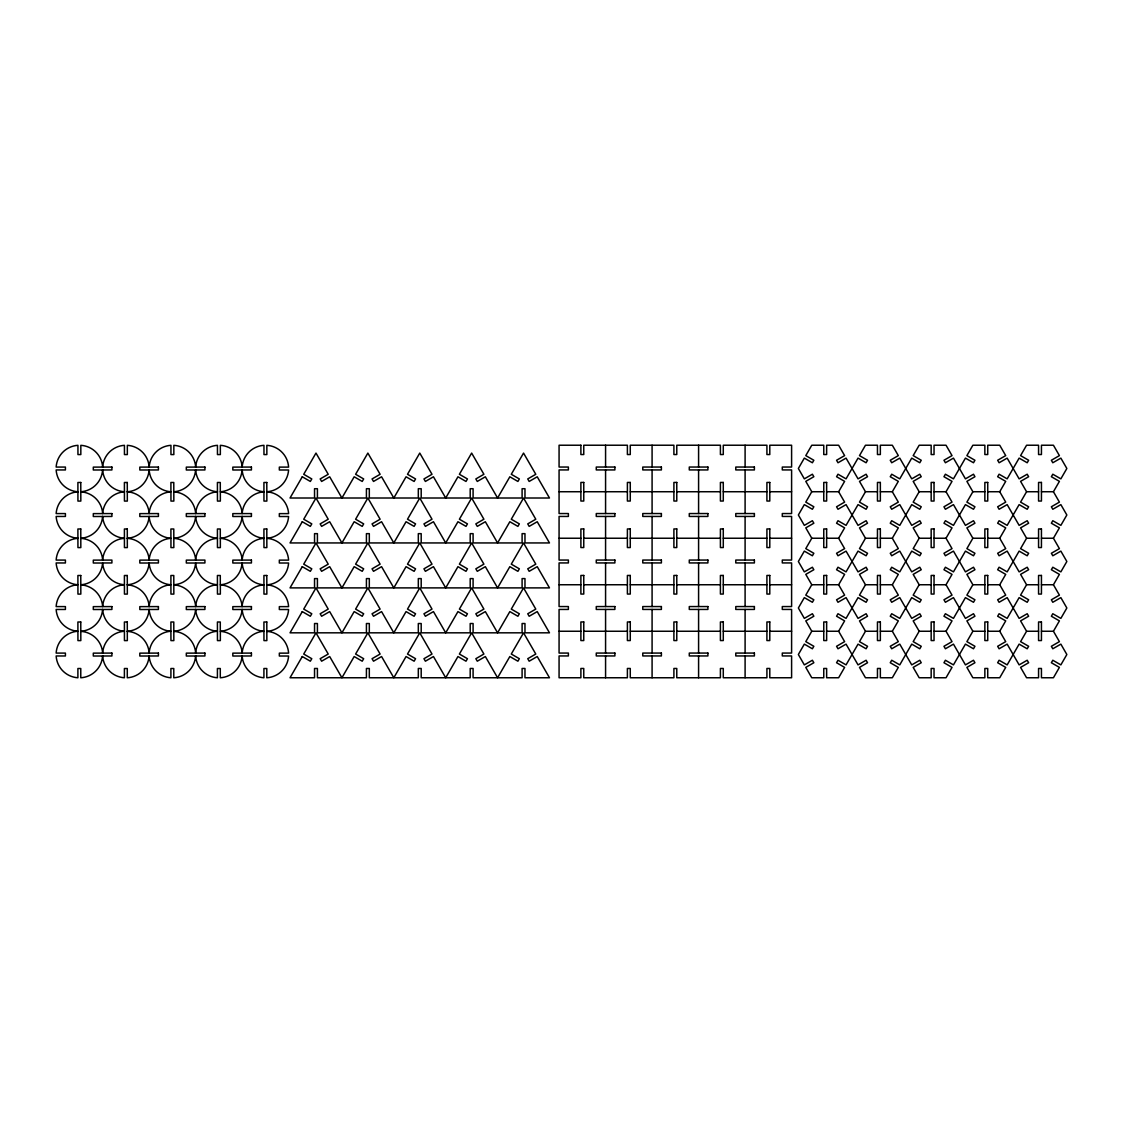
<?xml version="1.0" encoding="UTF-8"?>
<svg xmlns="http://www.w3.org/2000/svg" width="1123" height="1123" viewBox="0 0 1123 1123"><rect width="100%" height="100%" fill="white"/><g stroke="black" fill="none" stroke-linecap="round" stroke-linejoin="round"><path stroke-width="1.5" d="M880.348 584.746L892.322 584.746L898.316 595.134L890.258 599.78L891.704 602.279L899.762 597.618L911.736 618.38L919.793 613.734L921.239 616.232L913.181 620.879L919.175 631.252L913.181 641.64L921.239 646.287L919.793 648.785L911.736 644.125L899.762 664.886L891.704 660.24L890.258 662.738L898.316 667.385L892.322 677.759L880.348 677.759L880.348 668.466L877.456 668.466L877.456 677.759L865.468 677.759L859.488 667.385L867.532 662.738L866.1 660.24L858.042 664.886L846.054 644.125L837.997 648.785L836.565 646.287L844.622 641.64L838.628 631.252L844.622 620.879L836.565 616.232L837.997 613.734L846.054 618.38L858.042 597.618L866.1 602.279L867.532 599.78L859.488 595.134L865.468 584.746L859.488 574.372L867.532 569.726L866.1 567.227L858.042 571.874L846.054 551.112L837.997 555.773L836.565 553.274L844.622 548.628L838.628 538.24L844.622 527.866L836.565 523.22L837.997 520.721L846.054 525.367L858.042 504.62L866.1 509.266L867.532 506.768L859.488 502.121L865.468 491.734L859.488 481.36L867.532 476.714L866.1 474.215L858.042 478.861L846.054 458.114L837.997 462.76L836.565 460.262L844.622 455.615L838.628 445.227L826.64 445.227L826.64 454.534L823.763 454.534L823.763 445.227L811.775 445.227L805.781 455.615L813.838 460.262L812.392 462.76L804.335 458.114L798.355 468.488L804.335 478.861L812.392 474.215L813.838 476.714L805.781 481.36L811.775 491.734L805.781 502.121L813.838 506.768L812.392 509.266L804.335 504.62L798.355 514.994L804.335 525.367L812.392 520.721L813.838 523.22L805.781 527.866L811.775 538.24L805.781 548.628L813.838 553.274L812.392 555.773L804.335 551.112L798.355 561.5L804.335 571.874L812.392 567.227L813.838 569.726L805.781 574.372L811.775 584.746L805.781 595.134L813.838 599.78L812.392 602.279L804.335 597.618L798.355 608.006L804.335 618.38L812.392 613.734L813.838 616.232L805.781 620.879L811.775 631.252L805.781 641.64L813.838 646.287L812.392 648.785L804.335 644.125L798.355 654.512L804.335 664.886L812.392 660.24L813.838 662.738L805.781 667.385L811.775 677.759L823.763 677.759L823.763 668.466L826.64 668.466L826.64 677.759L838.628 677.759L844.622 667.385L836.565 662.738L837.997 660.24L846.054 664.886L858.042 644.125L866.1 648.785L867.532 646.287L859.488 641.64L865.468 631.252L859.488 620.879L867.532 616.232L866.1 613.734L858.042 618.38L846.054 597.618L837.997 602.279L836.565 599.78L844.622 595.134L838.628 584.746L844.622 574.372L836.565 569.726L837.997 567.227L846.054 571.874L858.042 551.112L866.1 555.773L867.532 553.274L859.488 548.628L865.468 538.24L859.488 527.866L867.532 523.22L866.1 520.721L858.042 525.367L846.054 504.62L837.997 509.266L836.565 506.768L844.622 502.121L838.628 491.734L844.622 481.36L836.565 476.714L837.997 474.215L846.054 478.861L858.042 458.114L866.1 462.76L867.532 460.262L859.488 455.615L865.468 445.227L877.456 445.227L877.456 454.534L880.348 454.534L880.348 445.227L892.322 445.227L898.316 455.615L890.258 460.262L891.704 462.76L899.762 458.114L911.736 478.861L919.793 474.215L921.239 476.714L913.181 481.36L919.175 491.734L913.181 502.121L921.239 506.768L919.793 509.266L911.736 504.62L899.762 525.367L891.704 520.721L890.258 523.22L898.316 527.866L892.322 538.24L880.348 538.24M880.348 491.734L892.322 491.734L898.316 481.36L890.258 476.714L891.704 474.215L899.762 478.861L911.736 458.114L919.793 462.76L921.239 460.262L913.181 455.615L919.175 445.227L931.164 445.227L931.164 454.534L934.041 454.534L934.041 445.227L946.029 445.227L952.023 455.615L943.966 460.262L945.398 462.76L953.455 458.114L965.443 478.861L973.501 474.215L974.932 476.714L966.889 481.36L972.869 491.734L984.857 491.734M892.322 584.746L898.316 574.372L890.258 569.726L891.704 567.227L899.762 571.874L911.736 551.112L919.793 555.773L921.239 553.274L913.181 548.628L919.175 538.24L913.181 527.866L921.239 523.22L919.793 520.721L911.736 525.367L899.762 504.62L891.704 509.266L890.258 506.768L898.316 502.121L892.322 491.734M984.857 538.24L972.869 538.24L966.889 527.866L974.932 523.22L973.501 520.721L965.443 525.367L953.455 504.62L945.398 509.266L943.966 506.768L952.023 502.121L946.029 491.734L952.023 481.36L943.966 476.714L945.398 474.215L953.455 478.861L965.443 458.114L973.501 462.76L974.932 460.262L966.889 455.615L972.869 445.227L984.857 445.227L984.857 454.534L987.735 454.534L987.735 445.227L999.723 445.227L1005.717 455.615L997.659 460.262L999.105 462.76L1007.163 458.114L1019.137 478.861L1027.194 474.215L1028.64 476.714L1020.582 481.36L1026.576 491.734L1020.582 502.121L1028.64 506.768L1027.194 509.266L1019.137 504.62L1007.163 525.367L999.105 520.721L997.659 523.22L1005.717 527.866L999.723 538.24L1005.717 548.628L997.659 553.274L999.105 555.773L1007.163 551.112L1019.137 571.874L1027.194 567.227L1028.64 569.726L1020.582 574.372L1026.576 584.746L1020.582 595.134L1028.64 599.78L1027.194 602.279L1019.137 597.618L1007.163 618.38L999.105 613.734L997.659 616.232L1005.717 620.879L999.723 631.252L1005.717 641.64L997.659 646.287L999.105 648.785L1007.163 644.125L1019.137 664.886L1027.194 660.24L1028.64 662.738L1020.582 667.385L1026.576 677.759L1038.564 677.759L1038.564 668.466L1041.442 668.466L1041.442 677.759L1053.43 677.759L1059.41 667.385L1051.367 662.738L1052.798 660.24L1060.856 664.886L1066.85 654.512L1060.856 644.125L1052.798 648.785L1051.367 646.287L1059.41 641.64L1053.43 631.252L1059.41 620.879L1051.367 616.232L1052.798 613.734L1060.856 618.38L1066.85 608.006L1060.856 597.618L1052.798 602.279L1051.367 599.78L1059.41 595.134L1053.43 584.746L1059.41 574.372L1051.367 569.726L1052.798 567.227L1060.856 571.874L1066.85 561.5L1060.856 551.112L1052.798 555.773L1051.367 553.274L1059.41 548.628L1053.43 538.24L1059.41 527.866L1051.367 523.22L1052.798 520.721L1060.856 525.367L1066.85 514.994L1060.856 504.62L1052.798 509.266L1051.367 506.768L1059.41 502.121L1053.43 491.734L1059.41 481.36L1051.367 476.714L1052.798 474.215L1060.856 478.861L1066.85 468.488L1060.856 458.114L1052.798 462.76L1051.367 460.262L1059.41 455.615L1053.43 445.227L1041.442 445.227L1041.442 454.534L1038.564 454.534L1038.564 445.227L1026.576 445.227L1020.582 455.615L1028.64 460.262L1027.194 462.76L1019.137 458.114L1007.163 478.861L999.105 474.215L997.659 476.714L1005.717 481.36L999.723 491.734L1005.717 502.121L997.659 506.768L999.105 509.266L1007.163 504.62L1019.137 525.367L1027.194 520.721L1028.64 523.22L1020.582 527.866L1026.576 538.24L1020.582 548.628L1028.64 553.274L1027.194 555.773L1019.137 551.112L1007.163 571.874L999.105 567.227L997.659 569.726L1005.717 574.372L999.723 584.746L1005.717 595.134L997.659 599.78L999.105 602.279L1007.163 597.618L1019.137 618.38L1027.194 613.734L1028.64 616.232L1020.582 620.879L1026.576 631.252L1020.582 641.64L1028.64 646.287L1027.194 648.785L1019.137 644.125L1007.163 664.886L999.105 660.24L997.659 662.738L1005.717 667.385L999.723 677.759L987.735 677.759L987.735 668.466L984.857 668.466L984.857 677.759L972.869 677.759L966.889 667.385L974.932 662.738L973.501 660.24L965.443 664.886L953.455 644.125L945.398 648.785L943.966 646.287L952.023 641.64L946.029 631.252L952.023 620.879L943.966 616.232L945.398 613.734L953.455 618.38L965.443 597.618L973.501 602.279L974.932 599.78L966.889 595.134L972.869 584.746L984.857 584.746M880.348 631.252L892.322 631.252L898.316 620.879L890.258 616.232L891.704 613.734L899.762 618.38L911.736 597.618L919.793 602.279L921.239 599.78L913.181 595.134L919.175 584.746L913.181 574.372L921.239 569.726L919.793 567.227L911.736 571.874L899.762 551.112L891.704 555.773L890.258 553.274L898.316 548.628L892.322 538.24M972.869 584.746L966.889 574.372L974.932 569.726L973.501 567.227L965.443 571.874L953.455 551.112L945.398 555.773L943.966 553.274L952.023 548.628L946.029 538.24L952.023 527.866L943.966 523.22L945.398 520.721L953.455 525.367L965.443 504.62L973.501 509.266L974.932 506.768L966.889 502.121L972.869 491.734M984.857 631.252L972.869 631.252L966.889 620.879L974.932 616.232L973.501 613.734L965.443 618.38L953.455 597.618L945.398 602.279L943.966 599.78L952.023 595.134L946.029 584.746L952.023 574.372L943.966 569.726L945.398 567.227L953.455 571.874L965.443 551.112L973.501 555.773L974.932 553.274L966.889 548.628L972.869 538.24M972.869 631.252L966.889 641.64L974.932 646.287L973.501 648.785L965.443 644.125L953.455 664.886L945.398 660.24L943.966 662.738L952.023 667.385L946.029 677.759L934.041 677.759L934.041 668.466L931.164 668.466L931.164 677.759L919.175 677.759L913.181 667.385L921.239 662.738L919.793 660.24L911.736 664.886L899.762 644.125L891.704 648.785L890.258 646.287L898.316 641.64L892.322 631.252M559.072 491.734L580.886 491.734M583.763 491.734L627.392 491.734M630.27 491.734L673.898 491.734M676.776 491.734L720.405 491.734M723.282 491.734L766.911 491.734M769.788 491.734L791.603 491.734M811.775 491.734L823.763 491.734M826.64 491.734L838.628 491.734M865.468 491.734L877.456 491.734M919.175 491.734L931.164 491.734M934.041 491.734L946.029 491.734M987.735 491.734L999.723 491.734M1026.576 491.734L1038.564 491.734M1041.442 491.734L1053.43 491.734M559.072 538.24L580.886 538.24M583.763 538.24L627.392 538.24M630.27 538.24L673.898 538.24M676.776 538.24L720.405 538.24M723.282 538.24L766.911 538.24M769.788 538.24L791.603 538.24M811.775 538.24L823.763 538.24M826.64 538.24L838.628 538.24M865.468 538.24L877.456 538.24M919.175 538.24L931.164 538.24M934.041 538.24L946.029 538.24M987.735 538.24L999.723 538.24M1026.576 538.24L1038.564 538.24M1041.442 538.24L1053.43 538.24M559.072 584.746L580.886 584.746M583.763 584.746L627.392 584.746M630.27 584.746L673.898 584.746M676.776 584.746L720.405 584.746M723.282 584.746L766.911 584.746M769.788 584.746L791.603 584.746M811.775 584.746L823.763 584.746M826.64 584.746L838.628 584.746M865.468 584.746L877.456 584.746M919.175 584.746L931.164 584.746M934.041 584.746L946.029 584.746M987.735 584.746L999.723 584.746M1026.576 584.746L1038.564 584.746M1041.442 584.746L1053.43 584.746M559.072 631.252L580.886 631.252M583.763 631.252L627.392 631.252M630.27 631.252L673.898 631.252M676.776 631.252L720.405 631.252M723.282 631.252L766.911 631.252M769.788 631.252L791.603 631.252M811.775 631.252L823.763 631.252M826.64 631.252L838.628 631.252M865.468 631.252L877.456 631.252M919.175 631.252L931.164 631.252M934.041 631.252L946.029 631.252M987.735 631.252L999.723 631.252M1026.576 631.252L1038.564 631.252M1041.442 631.252L1053.43 631.252M745.096 445.227L745.096 467.042M745.096 469.933L745.096 513.548M745.096 516.44L745.096 560.054M745.096 562.932L745.096 606.56M745.096 609.438L745.096 653.067M745.096 655.944L745.096 677.759M698.59 445.227L698.59 467.042M698.59 469.933L698.59 513.548M698.59 516.44L698.59 560.054M698.59 562.932L698.59 606.56M698.59 609.438L698.59 653.067M698.59 655.944L698.59 677.759M652.084 445.227L652.084 467.042M652.084 469.933L652.084 513.548M652.084 516.44L652.084 560.054M652.084 562.932L652.084 606.56M652.084 609.438L652.084 653.067M652.084 655.944L652.084 677.759M605.578 445.227L605.578 467.042M605.578 469.933L605.578 513.548M605.578 516.44L605.578 560.054M605.578 562.932L605.578 606.56M605.578 609.438L605.578 653.067M605.578 655.944L605.578 677.759M242.175 655.972A23.246 23.246 0 0 0 263.919 677.759L263.919 668.508L266.797 668.508L266.797 677.773A23.246 23.246 0 0 0 288.583 656.029L279.332 656.029L279.332 653.137L288.597 653.137A23.246 23.246 0 0 0 266.853 631.351A23.246 23.246 0 0 0 288.583 609.522L279.332 609.522L279.332 606.631L288.597 606.631A23.246 23.246 0 0 0 266.853 584.844A23.246 23.246 0 0 0 288.583 563.016L279.332 563.016L279.332 560.124L288.597 560.124A23.246 23.246 0 0 0 266.853 538.338M242.175 609.466A23.246 23.246 0 0 0 263.919 631.252A23.246 23.246 0 0 0 242.175 653.095A23.246 23.246 0 0 0 220.347 631.351L220.347 640.601L217.455 640.601L217.413 622.002L220.29 622.002L220.29 631.266A23.246 23.246 0 0 0 242.077 609.522M263.961 538.338A23.246 23.246 0 0 0 242.175 560.082A23.246 23.246 0 0 0 220.347 538.338L220.347 547.589L217.455 547.589L217.413 528.989L220.29 528.989L220.29 538.254A23.246 23.246 0 0 0 242.077 516.51M266.797 538.254A23.246 23.246 0 0 0 288.583 516.51L279.332 516.51L279.332 513.618L288.597 513.618A23.246 23.246 0 0 0 266.853 491.832M263.919 538.254A23.246 23.246 0 0 1 242.175 516.454M263.961 491.832A23.246 23.246 0 0 0 242.175 513.576A23.246 23.246 0 0 0 220.347 491.832L220.347 501.083L217.455 501.083L217.413 482.483L220.29 482.483L220.29 491.748A23.246 23.246 0 0 0 242.077 470.004M266.797 491.748A23.246 23.246 0 0 0 288.583 470.004L279.332 470.004L279.332 467.112L288.597 467.112A23.246 23.246 0 0 0 266.853 445.326L266.853 454.576L263.961 454.576L263.961 445.326A23.246 23.246 0 0 0 242.175 467.07A23.246 23.246 0 0 0 220.347 445.326L220.347 454.576L217.455 454.576L217.455 445.326A23.246 23.246 0 0 0 195.669 467.07A23.246 23.246 0 0 0 173.84 445.326L173.84 454.576L170.949 454.576L170.949 445.326A23.246 23.246 0 0 0 149.162 467.07A23.246 23.246 0 0 0 127.334 445.326L127.334 454.576L124.442 454.576L124.442 445.326A23.246 23.246 0 0 0 102.656 467.07A23.246 23.246 0 0 0 80.828 445.326L80.828 454.576L77.936 454.576L77.936 445.326A23.246 23.246 0 0 0 56.15 467.07L65.415 467.07L65.415 469.947L56.15 469.947A23.246 23.246 0 0 0 77.894 491.748M263.919 491.748A23.246 23.246 0 0 1 242.175 469.947M217.413 491.748A23.246 23.246 0 0 1 195.669 469.947M195.57 470.004A23.246 23.246 0 0 1 173.784 491.748M149.162 469.947A23.246 23.246 0 0 0 170.907 491.748L170.907 482.483L173.784 482.483L173.84 501.083L170.949 501.083L170.949 491.832A23.246 23.246 0 0 0 149.162 513.576A23.246 23.246 0 0 0 127.334 491.832M149.078 470.004A23.246 23.246 0 0 1 127.278 491.748M124.4 491.748A23.246 23.246 0 0 1 102.656 469.947M102.572 470.004A23.246 23.246 0 0 1 80.772 491.748M217.413 538.254A23.246 23.246 0 0 1 195.669 516.454M217.455 491.832A23.246 23.246 0 0 0 195.669 513.576A23.246 23.246 0 0 0 173.84 491.832M195.57 516.51A23.246 23.246 0 0 1 173.784 538.254M149.162 516.454A23.246 23.246 0 0 0 170.907 538.254L170.907 528.989L173.784 528.989L173.84 547.589L170.949 547.589L170.949 538.338A23.246 23.246 0 0 0 149.162 560.082A23.246 23.246 0 0 0 127.334 538.338M149.078 516.51A23.246 23.246 0 0 1 127.278 538.254M124.4 538.254A23.246 23.246 0 0 1 102.656 516.454M124.442 491.832A23.246 23.246 0 0 0 102.656 513.576A23.246 23.246 0 0 0 80.828 491.832M102.572 516.51A23.246 23.246 0 0 1 80.772 538.254M77.894 538.254A23.246 23.246 0 0 1 56.15 516.454L65.415 516.454L65.415 513.576L56.15 513.576A23.246 23.246 0 0 1 77.936 491.832M217.455 538.338A23.246 23.246 0 0 0 195.669 560.082A23.246 23.246 0 0 0 173.84 538.338M173.784 584.76A23.246 23.246 0 0 0 195.57 563.016L186.32 563.016L186.32 560.124L204.919 560.082L204.919 562.96L195.669 562.96A23.246 23.246 0 0 0 217.413 584.746A23.246 23.246 0 0 0 195.669 606.588A23.246 23.246 0 0 0 173.84 584.844M127.278 584.76A23.246 23.246 0 0 0 149.078 563.016L139.814 563.016L139.814 560.124L158.413 560.082L158.413 562.96L149.162 562.96A23.246 23.246 0 0 0 170.907 584.746L170.949 594.095L173.84 594.095L173.784 575.495L170.907 575.495L170.907 584.746A23.246 23.246 0 0 0 149.162 606.588A23.246 23.246 0 0 0 127.334 584.844M124.442 538.338A23.246 23.246 0 0 0 102.656 560.082A23.246 23.246 0 0 0 80.828 538.338M80.772 584.76A23.246 23.246 0 0 0 102.572 563.016L93.307 563.016L93.307 560.124L111.907 560.082L111.907 562.96L102.656 562.96A23.246 23.246 0 0 0 124.4 584.746A23.246 23.246 0 0 0 102.656 606.588A23.246 23.246 0 0 0 80.828 584.844M77.936 538.338A23.246 23.246 0 0 0 56.15 560.082L65.415 560.082L65.415 562.96L56.15 562.96A23.246 23.246 0 0 0 77.894 584.746A23.246 23.246 0 0 0 56.15 606.588L65.415 606.588L65.415 609.466L56.15 609.466A23.246 23.246 0 0 0 77.894 631.252A23.246 23.246 0 0 0 56.15 653.095L65.415 653.095L65.415 655.972L56.15 655.972A23.246 23.246 0 0 0 77.894 677.759L77.894 668.508L80.772 668.508L80.772 677.773A23.246 23.246 0 0 0 102.572 656.029M195.669 609.466A23.246 23.246 0 0 0 217.413 631.252A23.246 23.246 0 0 0 195.669 653.095A23.246 23.246 0 0 0 173.84 631.351M195.57 609.522A23.246 23.246 0 0 1 173.784 631.266M149.162 609.466A23.246 23.246 0 0 0 170.907 631.252L170.949 640.601L173.84 640.601L173.784 622.002L170.907 622.002L170.907 631.252A23.246 23.246 0 0 0 149.162 653.095A23.246 23.246 0 0 0 127.334 631.351M149.078 609.522A23.246 23.246 0 0 1 127.278 631.266M102.656 609.466A23.246 23.246 0 0 0 124.4 631.252A23.246 23.246 0 0 0 102.656 653.095A23.246 23.246 0 0 0 80.828 631.351M102.572 609.522A23.246 23.246 0 0 1 80.772 631.266M242.077 656.029A23.246 23.246 0 0 1 220.29 677.773L220.29 668.508L217.413 668.508L217.413 677.759A23.246 23.246 0 0 1 195.669 655.972M195.57 656.029A23.246 23.246 0 0 1 173.784 677.773L173.784 668.508L170.907 668.508L170.907 677.759A23.246 23.246 0 0 1 149.162 655.972M149.078 656.029A23.246 23.246 0 0 1 127.278 677.773L127.278 668.508L124.4 668.508L124.4 677.759A23.246 23.246 0 0 1 102.656 655.972M302.284 476.784L290.029 498.008L314.538 498.008L314.538 488.716L317.416 488.716L317.416 498.008L366.421 498.008L366.421 488.716L369.313 488.716L369.313 498.008L418.317 498.008L418.317 488.716L421.195 488.716L421.195 498.008L470.2 498.008L470.2 488.716L473.092 488.716L473.092 498.008L522.097 498.008L522.097 488.716L524.974 488.716L524.974 498.008L549.484 498.008L537.229 476.784L529.172 481.444L527.74 478.945L535.783 474.299L523.543 453.074L511.288 474.299L519.345 478.945L517.9 481.444L509.842 476.784L497.587 498.008L485.347 476.784L477.289 481.444L475.843 478.945L483.901 474.299L471.646 453.074L459.391 474.299L467.449 478.945L466.003 481.444L457.959 476.784L445.705 498.008L433.45 476.784L425.392 481.444L423.961 478.945L432.004 474.299L419.763 453.074L407.509 474.299L415.566 478.945L414.12 481.444L406.063 476.784L393.808 498.008L381.567 476.784L373.51 481.444L372.064 478.945L380.121 474.299L367.867 453.074L355.612 474.299L363.67 478.945L362.224 481.444L354.18 476.784L341.925 498.008L329.671 476.784L321.613 481.444L320.181 478.945L328.225 474.299L315.984 453.074L303.729 474.299L311.787 478.945L310.341 481.444L302.284 476.784M302.284 521.732L290.029 542.942L314.538 542.942L314.538 533.65L317.416 533.65L317.416 542.942L366.421 542.942L366.421 533.65L369.313 533.65L369.313 542.942L418.317 542.942L418.317 533.65L421.195 533.65L421.195 542.942L470.2 542.942L470.2 533.65L473.092 533.65L473.092 542.942L522.097 542.942L522.097 533.65L524.974 533.65L524.974 542.942L549.484 542.942L537.229 521.732L529.172 526.378L527.74 523.88L535.783 519.233L523.543 498.008L511.288 519.233L519.345 523.88L517.9 526.378L509.842 521.732L497.587 542.942L485.347 521.732L477.289 526.378L475.843 523.88L483.901 519.233L471.646 498.008L459.391 519.233L467.449 523.88L466.003 526.378L457.959 521.732L445.705 542.942L433.45 521.732L425.392 526.378L423.961 523.88L432.004 519.233L419.763 498.008L407.509 519.233L415.566 523.88L414.12 526.378L406.063 521.732L393.808 542.942L381.567 521.732L373.51 526.378L372.064 523.88L380.121 519.233L367.867 498.008L355.612 519.233L363.67 523.88L362.224 526.378L354.18 521.732L341.925 542.942L329.671 521.732L321.613 526.378L320.181 523.88L328.225 519.233L315.984 498.008L303.729 519.233L311.787 523.88L310.341 526.378L302.284 521.732M302.284 566.666L290.029 587.891L314.538 587.891L314.538 578.584L317.416 578.584L317.416 587.891L366.421 587.891L366.421 578.584L369.313 578.584L369.313 587.891L418.317 587.891L418.317 578.584L421.195 578.584L421.195 587.891L470.2 587.891L470.2 578.584L473.092 578.584L473.092 587.891L522.097 587.891L522.097 578.584L524.974 578.584L524.974 587.891L549.484 587.891L537.229 566.666L529.172 571.312L527.74 568.814L535.783 564.167L523.543 542.942L511.288 564.167L519.345 568.814L517.9 571.312L509.842 566.666L497.587 587.891L485.347 566.666L477.289 571.312L475.843 568.814L483.901 564.167L471.646 542.942L459.391 564.167L467.449 568.814L466.003 571.312L457.959 566.666L445.705 587.891L433.45 566.666L425.392 571.312L423.961 568.814L432.004 564.167L419.763 542.942L407.509 564.167L415.566 568.814L414.12 571.312L406.063 566.666L393.808 587.891L381.567 566.666L373.51 571.312L372.064 568.814L380.121 564.167L367.867 542.942L355.612 564.167L363.67 568.814L362.224 571.312L354.18 566.666L341.925 587.891L329.671 566.666L321.613 571.312L320.181 568.814L328.225 564.167L315.984 542.942L303.729 564.167L311.787 568.814L310.341 571.312L302.284 566.666M302.284 611.6L290.029 632.825L314.538 632.825L314.538 623.518L317.416 623.518L317.416 632.825L366.421 632.825L366.421 623.518L369.313 623.518L369.313 632.825L418.317 632.825L418.317 623.518L421.195 623.518L421.195 632.825L470.2 632.825L470.2 623.518L473.092 623.518L473.092 632.825L522.097 632.825L522.097 623.518L524.974 623.518L524.974 632.825L549.484 632.825L537.229 611.6L529.172 616.26L527.74 613.762L535.783 609.101L523.543 587.891L511.288 609.101L519.345 613.762L517.9 616.26L509.842 611.6L497.587 632.825L485.347 611.6L477.289 616.26L475.843 613.762L483.901 609.101L471.646 587.891L459.391 609.101L467.449 613.762L466.003 616.26L457.959 611.6L445.705 632.825L433.45 611.6L425.392 616.26L423.961 613.762L432.004 609.101L419.763 587.891L407.509 609.101L415.566 613.762L414.12 616.26L406.063 611.6L393.808 632.825L381.567 611.6L373.51 616.26L372.064 613.762L380.121 609.101L367.867 587.891L355.612 609.101L363.67 613.762L362.224 616.26L354.18 611.6L341.925 632.825L329.671 611.6L321.613 616.26L320.181 613.762L328.225 609.101L315.984 587.891L303.729 609.101L311.787 613.762L310.341 616.26L302.284 611.6M302.284 656.534L290.029 677.759L314.538 677.759L314.538 668.466L317.416 668.466L317.416 677.759L366.421 677.759L366.421 668.466L369.313 668.466L369.313 677.759L418.317 677.759L418.317 668.466L421.195 668.466L421.195 677.759L470.2 677.759L470.2 668.466L473.092 668.466L473.092 677.759L522.097 677.759L522.097 668.466L524.974 668.466L524.974 677.759L549.484 677.759L537.229 656.534L529.172 661.194L527.74 658.696L535.783 654.049L523.543 632.825L511.288 654.049L519.345 658.696L517.9 661.194L509.842 656.534L497.587 677.759L485.347 656.534L477.289 661.194L475.843 658.696L483.901 654.049L471.646 632.825L459.391 654.049L467.449 658.696L466.003 661.194L457.959 656.534L445.705 677.759L433.45 656.534L425.392 661.194L423.961 658.696L432.004 654.049L419.763 632.825L407.509 654.049L415.566 658.696L414.12 661.194L406.063 656.534L393.808 677.759L381.567 656.534L373.51 661.194L372.064 658.696L380.121 654.049L367.867 632.825L355.612 654.049L363.67 658.696L362.224 661.194L354.18 656.534L341.925 677.759L329.671 656.534L321.613 661.194L320.181 658.696L328.225 654.049L315.984 632.825L303.729 654.049L311.787 658.696L310.341 661.194L302.284 656.534M580.886 445.227L559.072 445.227L559.072 467.042L568.378 467.042L568.378 469.933L559.072 469.933L559.072 513.548L568.378 513.548L568.378 516.44L559.072 516.44L559.072 560.054L568.378 560.054L568.378 562.932L559.072 562.932L559.072 606.56L568.378 606.56L568.378 609.438L559.072 609.438L559.072 653.067L568.378 653.067L568.378 655.944L559.072 655.944L559.072 677.759L580.886 677.759L580.886 668.466L583.763 668.466L583.763 677.759L627.392 677.759L627.392 668.466L630.27 668.466L630.27 677.759L673.898 677.759L673.898 668.466L676.776 668.466L676.776 677.759L720.405 677.759L720.405 668.466L723.282 668.466L723.282 677.759L766.911 677.759L766.911 668.466L769.788 668.466L769.788 677.759L791.603 677.759L791.603 655.944L782.296 655.944L782.296 653.067L791.603 653.067L791.603 609.438L782.296 609.438L782.296 606.56L791.603 606.56L791.603 562.932L782.296 562.932L782.296 560.054L791.603 560.054L791.603 516.44L782.296 516.44L782.296 513.548L791.603 513.548L791.603 469.933L782.296 469.933L782.296 467.042L791.603 467.042L791.603 445.227L769.788 445.227L769.788 454.534L766.911 454.534L766.911 445.227L723.282 445.227L723.282 454.534L720.405 454.534L720.405 445.227L676.776 445.227L676.776 454.534L673.898 454.534L673.898 445.227L630.27 445.227L630.27 454.534L627.392 454.534L627.392 445.227L583.763 445.227L583.763 454.534L580.886 454.534L580.886 445.227M614.885 467.042L596.271 467.042L596.271 469.933L614.885 469.933L614.885 467.042M661.391 467.042L642.777 467.042L642.777 469.933L661.391 469.933L661.391 467.042M707.897 467.042L689.283 467.042L689.283 469.933L707.897 469.933L707.897 467.042M754.389 467.042L735.79 467.042L735.79 469.933L754.389 469.933L754.389 467.042M111.907 467.07L93.307 467.112L93.307 470.004L111.907 469.947L111.907 467.07M158.413 467.07L139.814 467.112L139.814 470.004L158.413 469.947L158.413 467.07M204.919 467.07L186.32 467.112L186.32 470.004L204.919 469.947L204.919 467.07M251.426 467.07L232.826 467.112L232.826 470.004L251.426 469.947L251.426 467.07M80.772 482.483L77.894 482.483L77.936 501.083L80.828 501.083L80.772 482.483M127.278 482.483L124.4 482.483L124.442 501.083L127.334 501.083L127.278 482.483M266.797 482.483L263.919 482.483L263.961 501.083L266.853 501.083L266.797 482.483M583.763 482.441L580.886 482.441L580.886 501.04L583.763 501.04L583.763 482.441M630.27 482.441L627.392 482.441L627.392 501.04L630.27 501.04L630.27 482.441M676.776 482.441L673.898 482.441L673.898 501.04L676.776 501.04L676.776 482.441M723.282 482.441L720.405 482.441L720.405 501.04L723.282 501.04L723.282 482.441M769.788 482.441L766.911 482.441L766.911 501.04L769.788 501.04L769.788 482.441M826.64 482.441L823.763 482.441L823.763 501.04L826.64 501.04L826.64 482.441M880.348 482.441L877.456 482.441L877.456 501.04L880.348 501.04L880.348 482.441M934.041 482.441L931.164 482.441L931.164 501.04L934.041 501.04L934.041 482.441M987.735 482.441L984.857 482.441L984.857 501.04L987.735 501.04L987.735 482.441M1041.442 482.441L1038.564 482.441L1038.564 501.04L1041.442 501.04L1041.442 482.441M111.907 513.576L93.307 513.618L93.307 516.51L111.907 516.454L111.907 513.576M158.413 513.576L139.814 513.618L139.814 516.51L158.413 516.454L158.413 513.576M204.919 513.576L186.32 513.618L186.32 516.51L204.919 516.454L204.919 513.576M251.426 513.576L232.826 513.618L232.826 516.51L251.426 516.454L251.426 513.576M614.885 513.548L596.271 513.548L596.271 516.44L614.885 516.44L614.885 513.548M661.391 513.548L642.777 513.548L642.777 516.44L661.391 516.44L661.391 513.548M707.897 513.548L689.283 513.548L689.283 516.44L707.897 516.44L707.897 513.548M754.389 513.548L735.79 513.548L735.79 516.44L754.389 516.44L754.389 513.548M80.772 528.989L77.894 528.989L77.936 547.589L80.828 547.589L80.772 528.989M127.278 528.989L124.4 528.989L124.442 547.589L127.334 547.589L127.278 528.989M266.797 528.989L263.919 528.989L263.961 547.589L266.853 547.589L266.797 528.989M583.763 528.947L580.886 528.947L580.886 547.547L583.763 547.547L583.763 528.947M630.27 528.947L627.392 528.947L627.392 547.547L630.27 547.547L630.27 528.947M676.776 528.947L673.898 528.947L673.898 547.547L676.776 547.547L676.776 528.947M723.282 528.947L720.405 528.947L720.405 547.547L723.282 547.547L723.282 528.947M769.788 528.947L766.911 528.947L766.911 547.547L769.788 547.547L769.788 528.947M826.64 528.947L823.763 528.947L823.763 547.547L826.64 547.547L826.64 528.947M880.348 528.947L877.456 528.947L877.456 547.547L880.348 547.547L880.348 528.947M934.041 528.947L931.164 528.947L931.164 547.547L934.041 547.547L934.041 528.947M987.735 528.947L984.857 528.947L984.857 547.547L987.735 547.547L987.735 528.947M1041.442 528.947L1038.564 528.947L1038.564 547.547L1041.442 547.547L1041.442 528.947M251.426 560.082L232.826 560.124L232.826 563.016L242.077 563.016A23.246 23.246 0 0 1 220.29 584.76L220.29 575.495L217.413 575.495L217.455 594.095L220.347 594.095L220.347 584.844A23.246 23.246 0 0 1 242.091 606.631A23.246 23.246 0 0 1 263.961 584.844A23.246 23.246 0 0 1 242.175 562.96L251.426 562.96L251.426 560.082M614.885 560.054L596.271 560.054L596.271 562.932L614.885 562.932L614.885 560.054M661.391 560.054L642.777 560.054L642.777 562.932L661.391 562.932L661.391 560.054M707.897 560.054L689.283 560.054L689.283 562.932L707.897 562.932L707.897 560.054M754.389 560.054L735.79 560.054L735.79 562.932L754.389 562.932L754.389 560.054M80.772 575.495L77.894 575.495L77.936 594.095L80.828 594.095L80.772 575.495M127.278 575.495L124.4 575.495L124.442 594.095L127.334 594.095L127.278 575.495M266.797 575.495L263.919 575.495L263.961 594.095L266.853 594.095L266.797 575.495M583.763 575.453L580.886 575.453L580.886 594.053L583.763 594.053L583.763 575.453M630.27 575.453L627.392 575.453L627.392 594.053L630.27 594.053L630.27 575.453M676.776 575.453L673.898 575.453L673.898 594.053L676.776 594.053L676.776 575.453M723.282 575.453L720.405 575.453L720.405 594.053L723.282 594.053L723.282 575.453M769.788 575.453L766.911 575.453L766.911 594.053L769.788 594.053L769.788 575.453M826.64 575.453L823.763 575.453L823.763 594.053L826.64 594.053L826.64 575.453M880.348 575.453L877.456 575.453L877.456 594.053L880.348 594.053L880.348 575.453M934.041 575.453L931.164 575.453L931.164 594.053L934.041 594.053L934.041 575.453M987.735 575.453L984.857 575.453L984.857 594.053L987.735 594.053L987.735 575.453M1041.442 575.453L1038.564 575.453L1038.564 594.053L1041.442 594.053L1041.442 575.453M111.907 606.588L93.307 606.631L93.307 609.522L111.907 609.466L111.907 606.588M158.413 606.588L139.814 606.631L139.814 609.522L158.413 609.466L158.413 606.588M204.919 606.588L186.32 606.631L186.32 609.522L204.919 609.466L204.919 606.588M251.426 606.588L232.826 606.631L232.826 609.522L251.426 609.466L251.426 606.588M614.885 606.56L596.271 606.56L596.271 609.438L614.885 609.438L614.885 606.56M661.391 606.56L642.777 606.56L642.777 609.438L661.391 609.438L661.391 606.56M707.897 606.56L689.283 606.56L689.283 609.438L707.897 609.438L707.897 606.56M754.389 606.56L735.79 606.56L735.79 609.438L754.389 609.438L754.389 606.56M80.772 622.002L77.894 622.002L77.936 640.601L80.828 640.601L80.772 622.002M127.278 622.002L124.4 622.002L124.442 640.601L127.334 640.601L127.278 622.002M266.797 622.002L263.919 622.002L263.961 640.601L266.853 640.601L266.797 622.002M583.763 621.96L580.886 621.96L580.886 640.559L583.763 640.559L583.763 621.96M630.27 621.96L627.392 621.96L627.392 640.559L630.27 640.559L630.27 621.96M676.776 621.96L673.898 621.96L673.898 640.559L676.776 640.559L676.776 621.96M723.282 621.96L720.405 621.96L720.405 640.559L723.282 640.559L723.282 621.96M769.788 621.96L766.911 621.96L766.911 640.559L769.788 640.559L769.788 621.96M826.64 621.96L823.763 621.96L823.763 640.559L826.64 640.559L826.64 621.96M880.348 621.96L877.456 621.96L877.456 640.559L880.348 640.559L880.348 621.96M934.041 621.96L931.164 621.96L931.164 640.559L934.041 640.559L934.041 621.96M987.735 621.96L984.857 621.96L984.857 640.559L987.735 640.559L987.735 621.96M1041.442 621.96L1038.564 621.96L1038.564 640.559L1041.442 640.559L1041.442 621.96M111.907 653.095L93.307 653.137L93.307 656.029L111.907 655.972L111.907 653.095M158.413 653.095L139.814 653.137L139.814 656.029L158.413 655.972L158.413 653.095M204.919 653.095L186.32 653.137L186.32 656.029L204.919 655.972L204.919 653.095M251.426 653.095L232.826 653.137L232.826 656.029L251.426 655.972L251.426 653.095M614.885 653.067L596.271 653.067L596.271 655.944L614.885 655.944L614.885 653.067M661.391 653.067L642.777 653.067L642.777 655.944L661.391 655.944L661.391 653.067M707.897 653.067L689.283 653.067L689.283 655.944L707.897 655.944L707.897 653.067M754.389 653.067L735.79 653.067L735.79 655.944L754.389 655.944L754.389 653.067"/></g></svg>
